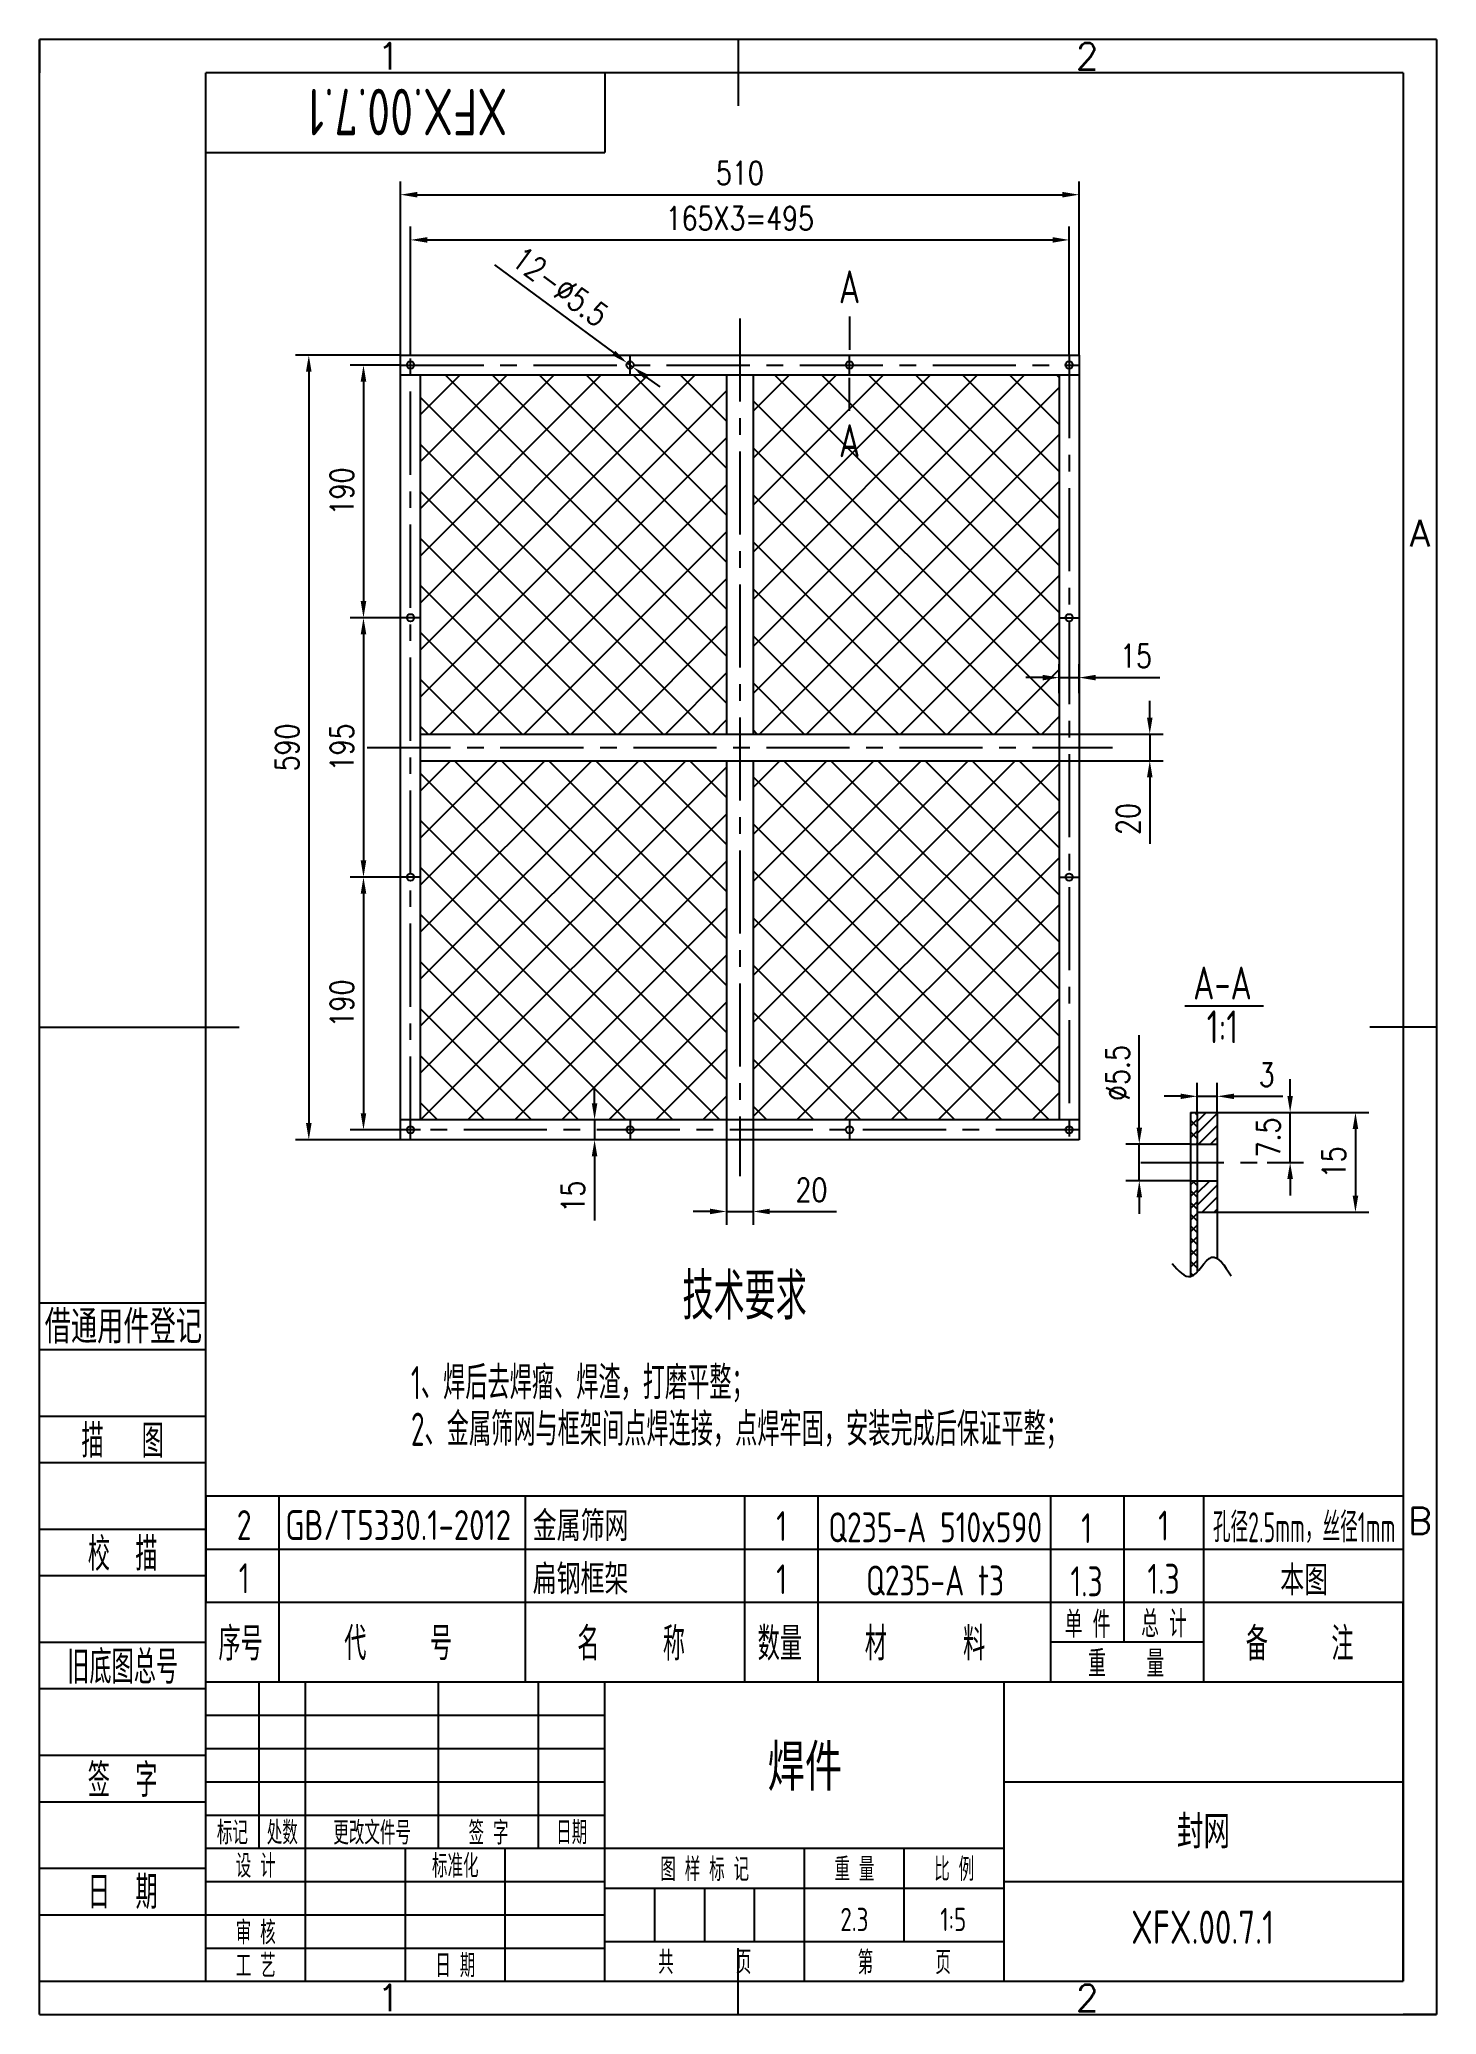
# Model space of a CAD drawing. Header units: millimetres. Extents: x -125 to 925, y -25 to 1460.
import ezdxf
from ezdxf.enums import TextEntityAlignment as Align

# ---------------------------------------------------------------- set-up
doc = ezdxf.new("R2010")
doc.units = ezdxf.units.MM
doc.header["$LTSCALE"] = 50
doc.linetypes.add('CENTER', pattern=[2, 1.25, -0.25, 0.25, -0.25])
for name, color, linetype in [('1轮廓实线层', 7, 'Continuous'), ('2细线层', 4, 'Continuous'), ('3中心线层', 1, 'CENTER'), ('5剖面线层', 2, 'Continuous'), ('6文字层', 3, 'Continuous'), ('7标注层', 4, 'Continuous'), ('8符号标注层', 31, 'Continuous'), ('图框层', 7, 'Continuous')]:
    doc.layers.add(name, color=color, linetype=linetype)
doc.styles.add('PC_TEXTSTYLE', font='isocp.shx', dxfattribs={"width": 0.8, "bigfont": 'hzfs.shx'})
doc.styles.add('TH_GBDIM', font='romans.shx', dxfattribs={"width": 0.8, "bigfont": 'gbcbig.shx'})
doc.dimstyles.new('TH_GBDIM', dxfattribs={"dimscale": 5, "dimtxt": 3.5, "dimasz": 2.5, "dimexe": 2, "dimexo": 0, "dimgap": 1.5, "dimtad": 1, "dimdec": 1, "dimdsep": 46, "dimtxsty": 'TH_GBDIM', "dimcen": 2.5, "dimclrd": 130, "dimclre": 130, "dimclrt": 3, "dimadec": 0, "dimazin": 2, "dimtfac": 0.714286, "dimtdec": 1, "dimtmove": 0, "dimatfit": 3, "dimfxl": 0, "dimtzin": 0, "dimlwd": -1, "dimlwe": -1, "dimarcsym": 0})

# ---------------------------------------------------------------- blocks, each defined once
blk = doc.blocks.new('*D10')
at = {"layer": '7标注层', "color": 130, "transparency": 16777216}
for p, q in [((146.4, 1222.7), (146.4, 1353.3)), ((656.4, 1222.7), (656.4, 1353.3)), ((158.9, 1343.3), (643.9, 1343.3))]:
    blk.add_line(p, q, dxfattribs=at)
for points in [[(158.9, 1345.4), (158.9, 1341.2), (146.4, 1343.3)], [(643.9, 1345.4), (643.9, 1341.2), (656.4, 1343.3)]]:
    blk.add_solid(points, dxfattribs=at)
at = {"layer": 'Defpoints', "color": 0, "transparency": 16777216}
for p in [(656.4, 1343.3), (146.4, 1222.7), (656.4, 1222.7)]:
    blk.add_point(p, dxfattribs=at)
at = {"layer": '7标注层', "color": 3, "transparency": 16777216, "insert": (401.4, 1359.6), "char_height": 17.5, "attachment_point": 5, "style": 'TH_GBDIM'}
blk.add_mtext('510', dxfattribs=at)
blk = doc.blocks.new('*D11')
at = {"layer": '7标注层', "color": 130, "transparency": 16777216}
for p, q in [((153.9, 1222.7), (153.9, 1319.3)), ((166.4, 1309.3), (636.4, 1309.3)), ((648.9, 1222.7), (648.9, 1319.3))]:
    blk.add_line(p, q, dxfattribs=at)
for points in [[(166.4, 1311.4), (166.4, 1307.2), (153.9, 1309.3)], [(636.4, 1311.4), (636.4, 1307.2), (648.9, 1309.3)]]:
    blk.add_solid(points, dxfattribs=at)
at = {"layer": 'Defpoints', "color": 0, "transparency": 16777216}
for p in [(648.9, 1309.3), (153.9, 1222.7), (648.9, 1222.7)]:
    blk.add_point(p, dxfattribs=at)
at = {"layer": '7标注层', "color": 3, "transparency": 16777216, "insert": (401.4, 1325.6), "char_height": 17.5, "attachment_point": 5, "style": 'TH_GBDIM'}
blk.add_mtext('165X3=495', dxfattribs=at)
blk = doc.blocks.new('*D12')
at = {"layer": '7标注层', "color": 130, "transparency": 16777216}
for p, q in [((146.4, 1222.7), (67.4, 1222.7)), ((77.4, 1210.2), (77.4, 645.2)), ((146.4, 632.7), (67.4, 632.7))]:
    blk.add_line(p, q, dxfattribs=at)
for points in [[(75.3, 1210.2), (79.5, 1210.2), (77.4, 1222.7)], [(75.3, 645.2), (79.5, 645.2), (77.4, 632.7)]]:
    blk.add_solid(points, dxfattribs=at)
at = {"layer": 'Defpoints', "color": 0, "transparency": 16777216}
for p in [(146.4, 1222.7), (77.4, 632.7), (146.4, 632.7)]:
    blk.add_point(p, dxfattribs=at)
at = {"layer": '7标注层', "color": 3, "transparency": 16777216, "insert": (61.2, 927.7), "char_height": 17.5, "attachment_point": 5, "rotation": 90, "style": 'TH_GBDIM'}
blk.add_mtext('590', dxfattribs=at)
blk = doc.blocks.new('*D13')
at = {"layer": '7标注层', "color": 130, "transparency": 16777216}
for p, q in [((146.4, 1215.2), (108.5, 1215.2)), ((118.5, 1202.7), (118.5, 1037.7)), ((146.4, 1025.2), (108.5, 1025.2))]:
    blk.add_line(p, q, dxfattribs=at)
for points in [[(116.4, 1202.7), (120.6, 1202.7), (118.5, 1215.2)], [(116.4, 1037.7), (120.6, 1037.7), (118.5, 1025.2)]]:
    blk.add_solid(points, dxfattribs=at)
at = {"layer": 'Defpoints', "color": 0, "transparency": 16777216}
for p in [(146.4, 1215.2), (118.5, 1025.2), (146.4, 1025.2)]:
    blk.add_point(p, dxfattribs=at)
at = {"layer": '7标注层', "color": 3, "transparency": 16777216, "insert": (102.3, 1120.2), "char_height": 17.5, "attachment_point": 5, "rotation": 90, "style": 'TH_GBDIM'}
blk.add_mtext('190', dxfattribs=at)
blk = doc.blocks.new('*D14')
at = {"layer": '7标注层', "color": 130, "transparency": 16777216}
for p, q in [((146.4, 1025.2), (108.5, 1025.2)), ((118.5, 1012.7), (118.5, 842.7)), ((146.4, 830.2), (108.5, 830.2))]:
    blk.add_line(p, q, dxfattribs=at)
for points in [[(116.4, 1012.7), (120.6, 1012.7), (118.5, 1025.2)], [(116.4, 842.7), (120.6, 842.7), (118.5, 830.2)]]:
    blk.add_solid(points, dxfattribs=at)
at = {"layer": 'Defpoints', "color": 0, "transparency": 16777216}
for p in [(146.4, 1025.2), (118.5, 830.2), (146.4, 830.2)]:
    blk.add_point(p, dxfattribs=at)
at = {"layer": '7标注层', "color": 3, "transparency": 16777216, "insert": (102.3, 927.7), "char_height": 17.5, "attachment_point": 5, "rotation": 90, "style": 'TH_GBDIM'}
blk.add_mtext('195', dxfattribs=at)
blk = doc.blocks.new('*D15')
at = {"layer": '7标注层', "color": 130, "transparency": 16777216}
for p, q in [((146.4, 830.2), (108.5, 830.2)), ((118.5, 817.7), (118.5, 652.7)), ((146.4, 640.2), (108.5, 640.2))]:
    blk.add_line(p, q, dxfattribs=at)
for points in [[(116.4, 817.7), (120.6, 817.7), (118.5, 830.2)], [(116.4, 652.7), (120.6, 652.7), (118.5, 640.2)]]:
    blk.add_solid(points, dxfattribs=at)
at = {"layer": 'Defpoints', "color": 0, "transparency": 16777216}
for p in [(146.4, 830.2), (118.5, 640.2), (146.4, 640.2)]:
    blk.add_point(p, dxfattribs=at)
at = {"layer": '7标注层', "color": 3, "transparency": 16777216, "insert": (102.3, 735.2), "char_height": 17.5, "attachment_point": 5, "rotation": 90, "style": 'TH_GBDIM'}
blk.add_mtext('190', dxfattribs=at)
blk = doc.blocks.new('*D18')
at = {"layer": '7标注层', "color": 130, "transparency": 16777216}
for p, q in [((216.9, 1290.5), (306.6, 1224.3)), ((321.1, 1213.6), (316.6, 1216.9)), ((331.1, 1206.2), (341.2, 1198.8))]:
    blk.add_line(p, q, dxfattribs=at)
for points in [[(307.8, 1226), (305.3, 1222.6), (316.6, 1216.9)], [(332.4, 1207.9), (329.9, 1204.5), (321.1, 1213.6)]]:
    blk.add_solid(points, dxfattribs=at)
at = {"layer": 'Defpoints', "color": 0, "transparency": 16777216}
for p in [(316.6, 1216.9), (321.1, 1213.6)]:
    blk.add_point(p, dxfattribs=at)
at = {"layer": '7标注层', "color": 3, "transparency": 16777216, "insert": (266.4, 1274.2), "char_height": 17.5, "attachment_point": 5, "rotation": 323.5619, "style": 'TH_GBDIM'}
blk.add_mtext('12-∅5.5', dxfattribs=at)
blk = doc.blocks.new('*D20')
at = {"layer": '7标注层', "color": 130, "transparency": 16777216}
for p, q in [((745.2, 653.2), (745.2, 675.4)), ((760.2, 653.2), (760.2, 675.4)), ((732.7, 665.4), (720.2, 665.4)), ((745.2, 665.4), (760.2, 665.4)), ((772.7, 665.4), (809.6, 665.4))]:
    blk.add_line(p, q, dxfattribs=at)
for points in [[(732.7, 667.4), (732.7, 663.3), (745.2, 665.4)], [(772.7, 667.4), (772.7, 663.3), (760.2, 665.4)]]:
    blk.add_solid(points, dxfattribs=at)
at = {"layer": 'Defpoints', "color": 0, "transparency": 16777216}
for p in [(760.2, 665.4), (745.2, 653.2), (760.2, 653.2)]:
    blk.add_point(p, dxfattribs=at)
at = {"layer": '7标注层', "color": 3, "transparency": 16777216, "insert": (797.4, 681.6), "char_height": 17.5, "attachment_point": 5, "style": 'TH_GBDIM'}
blk.add_mtext('3', dxfattribs=at)
blk = doc.blocks.new('*D21')
at = {"layer": '7标注层', "color": 130, "transparency": 16777216}
for p, q in [((760.2, 653.2), (874.1, 653.2)), ((864.1, 640.7), (864.1, 590.7)), ((760.2, 578.2), (874.1, 578.2))]:
    blk.add_line(p, q, dxfattribs=at)
for points in [[(862, 640.7), (866.2, 640.7), (864.1, 653.2)], [(862, 590.7), (866.2, 590.7), (864.1, 578.2)]]:
    blk.add_solid(points, dxfattribs=at)
at = {"layer": 'Defpoints', "color": 0, "transparency": 16777216}
for p in [(760.2, 653.2), (760.2, 578.2), (864.1, 578.2)]:
    blk.add_point(p, dxfattribs=at)
at = {"layer": '7标注层', "color": 3, "transparency": 16777216, "insert": (847.9, 615.7), "char_height": 17.5, "attachment_point": 5, "rotation": 90, "style": 'TH_GBDIM'}
blk.add_mtext('15', dxfattribs=at)
blk = doc.blocks.new('*D22')
at = {"layer": '7标注层', "color": 130, "transparency": 16777216}
for p, q in [((815, 665.7), (815, 678.2)), ((760.2, 653.2), (825, 653.2)), ((815, 615.7), (815, 653.2)), ((797.7, 615.7), (825, 615.7)), ((815, 603.2), (815, 590.7))]:
    blk.add_line(p, q, dxfattribs=at)
for points in [[(812.9, 665.7), (817.1, 665.7), (815, 653.2)], [(812.9, 603.2), (817.1, 603.2), (815, 615.7)]]:
    blk.add_solid(points, dxfattribs=at)
at = {"layer": 'Defpoints', "color": 0, "transparency": 16777216}
for p in [(760.2, 653.2), (815, 653.2), (797.7, 615.7)]:
    blk.add_point(p, dxfattribs=at)
at = {"layer": '7标注层', "color": 3, "transparency": 16777216, "insert": (798.7, 634.4), "char_height": 17.5, "attachment_point": 5, "rotation": 90, "style": 'TH_GBDIM'}
blk.add_mtext('7.5', dxfattribs=at)
blk = doc.blocks.new('*D23')
at = {"layer": '7标注层', "color": 130, "transparency": 16777216}
for p, q in [((701.6, 641.9), (701.6, 711.4)), ((740.2, 629.4), (691.6, 629.4)), ((701.6, 601.9), (701.6, 629.4)), ((740.2, 601.9), (691.6, 601.9)), ((701.6, 589.4), (701.6, 576.9))]:
    blk.add_line(p, q, dxfattribs=at)
for points in [[(699.6, 641.9), (703.7, 641.9), (701.6, 629.4)], [(699.6, 589.4), (703.7, 589.4), (701.6, 601.9)]]:
    blk.add_solid(points, dxfattribs=at)
at = {"layer": 'Defpoints', "color": 0, "transparency": 16777216}
for p in [(701.6, 629.4), (740.2, 629.4), (740.2, 601.9)]:
    blk.add_point(p, dxfattribs=at)
at = {"layer": '7标注层', "color": 3, "transparency": 16777216, "insert": (685.4, 682.9), "char_height": 17.5, "attachment_point": 5, "rotation": 90, "style": 'TH_GBDIM'}
blk.add_mtext('%%C5.5', dxfattribs=at)
blk = doc.blocks.new('*D24')
at = {"layer": '7标注层', "color": 130, "transparency": 16777216}
for p, q in [((628.9, 980.2), (616.4, 980.2)), ((641.4, 968.6), (641.4, 990.2)), ((641.4, 980.2), (656.4, 980.2)), ((656.4, 968.6), (656.4, 990.2)), ((668.9, 980.2), (717, 980.2))]:
    blk.add_line(p, q, dxfattribs=at)
for points in [[(628.9, 982.3), (628.9, 978.1), (641.4, 980.2)], [(668.9, 982.3), (668.9, 978.1), (656.4, 980.2)]]:
    blk.add_solid(points, dxfattribs=at)
at = {"layer": 'Defpoints', "color": 0, "transparency": 16777216}
for p in [(656.4, 980.2), (641.4, 968.6), (656.4, 968.6)]:
    blk.add_point(p, dxfattribs=at)
at = {"layer": '7标注层', "color": 3, "transparency": 16777216, "insert": (699.2, 996.5), "char_height": 17.5, "attachment_point": 5, "style": 'TH_GBDIM'}
blk.add_mtext('15', dxfattribs=at)
blk = doc.blocks.new('*D25')
at = {"layer": '7标注层', "color": 130, "transparency": 16777216}
for p, q in [((292.2, 660.2), (292.2, 672.7)), ((360.5, 647.7), (282.2, 647.7)), ((292.2, 647.7), (292.2, 632.7)), ((360.5, 632.7), (282.2, 632.7)), ((292.2, 620.2), (292.2, 572.1))]:
    blk.add_line(p, q, dxfattribs=at)
for points in [[(290.1, 660.2), (294.3, 660.2), (292.2, 647.7)], [(290.1, 620.2), (294.3, 620.2), (292.2, 632.7)]]:
    blk.add_solid(points, dxfattribs=at)
at = {"layer": 'Defpoints', "color": 0, "transparency": 16777216}
for p in [(292.2, 647.7), (360.5, 647.7), (360.5, 632.7)]:
    blk.add_point(p, dxfattribs=at)
at = {"layer": '7标注层', "color": 3, "transparency": 16777216, "insert": (276, 589.9), "char_height": 17.5, "attachment_point": 5, "rotation": 90, "style": 'TH_GBDIM'}
blk.add_mtext('15', dxfattribs=at)
blk = doc.blocks.new('*D26')
at = {"layer": '7标注层', "color": 130, "transparency": 16777216}
for p, q in [((391.4, 647.7), (391.4, 568.8)), ((411.4, 647.7), (411.4, 568.8)), ((378.9, 578.8), (366.4, 578.8)), ((391.4, 578.8), (411.4, 578.8)), ((423.9, 578.8), (474, 578.8))]:
    blk.add_line(p, q, dxfattribs=at)
for points in [[(378.9, 580.9), (378.9, 576.7), (391.4, 578.8)], [(423.9, 580.9), (423.9, 576.7), (411.4, 578.8)]]:
    blk.add_solid(points, dxfattribs=at)
at = {"layer": 'Defpoints', "color": 0, "transparency": 16777216}
for p in [(391.4, 647.7), (411.4, 647.7), (411.4, 578.8)]:
    blk.add_point(p, dxfattribs=at)
at = {"layer": '7标注层', "color": 3, "transparency": 16777216, "insert": (455.2, 595), "char_height": 17.5, "attachment_point": 5, "style": 'TH_GBDIM'}
blk.add_mtext('20', dxfattribs=at)
blk = doc.blocks.new('*D27')
at = {"layer": '7标注层', "color": 130, "transparency": 16777216}
for p, q in [((709.5, 950.2), (709.5, 962.7)), ((641.4, 937.7), (719.5, 937.7)), ((709.5, 937.7), (709.5, 917.7)), ((641.4, 917.7), (719.5, 917.7)), ((709.5, 905.2), (709.5, 855.1))]:
    blk.add_line(p, q, dxfattribs=at)
for points in [[(707.4, 950.2), (711.6, 950.2), (709.5, 937.7)], [(707.4, 905.2), (711.6, 905.2), (709.5, 917.7)]]:
    blk.add_solid(points, dxfattribs=at)
at = {"layer": 'Defpoints', "color": 0, "transparency": 16777216}
for p in [(641.4, 937.7), (641.4, 917.7), (709.5, 917.7)]:
    blk.add_point(p, dxfattribs=at)
at = {"layer": '7标注层', "color": 3, "transparency": 16777216, "insert": (693.2, 873.9), "char_height": 17.5, "attachment_point": 5, "rotation": 90, "style": 'TH_GBDIM'}
blk.add_mtext('20', dxfattribs=at)
blk = doc.blocks.new('PC_TITLE_BLOCK')
at = {"layer": '1轮廓实线层'}
for p, q in [((0, 45), (-180, 45)), ((-180, 0), (-180, 45)), ((-172, 20), (-172, 45)), ((-165, 20), (-165, 45)), ((-145, 20), (-145, 45)), ((-130, 20), (-130, 45)), ((-120, 0), (-120, 45)), ((-60, 30), (0, 30)), ((-180, 20), (-60, 20)), ((-165, 0), (-165, 20)), ((-150, 0), (-150, 20)), ((-135, 0), (-135, 20)), ((-60, 15), (0, 15)), ((-180, 0), (0, 0))]:
    blk.add_line(p, q, dxfattribs=at)
at = {"layer": '1轮廓实线层', "color": 7}
for p, q in [((-60, 0), (-60, 45)), ((-180, 25), (-120, 25))]:
    blk.add_line(p, q, dxfattribs=at)
at = {"layer": '2细线层'}
for p, q in [((-180, 40), (-120, 40)), ((-180, 35), (-120, 35)), ((-180, 30), (-120, 30)), ((-90, 0), (-90, 20)), ((-75, 6), (-75, 20)), ((-180, 15), (-120, 15)), ((-120, 14), (-60, 14)), ((-112.5, 6), (-112.5, 14)), ((-105, 6), (-105, 14)), ((-97.5, 6), (-97.5, 14)), ((-180, 10), (-120, 10)), ((-120, 6), (-60, 6)), ((-180, 5), (-120, 5))]:
    blk.add_line(p, q, dxfattribs=at)
at = {"layer": '图框层'}
blk.add_line((0, 0), (0, 45), dxfattribs=at)
at = {"layer": '6文字层', "style": 'PC_TEXTSTYLE', "width": 0.667}
for s, p in [('标记', (-176, 22.5)), ('处数', (-168.5, 22.5)), (' 更改文件号 ', (-155, 22.5)), (' 签 字 ', (-137.5, 22.5)), (' 日期 ', (-125, 22.5)), (' 设 计 ', (-172.5, 17.51)), (' 标准化 ', (-142.5, 17.51)), (' 图 样 标 记 ', (-105, 17)), (' 重 量 ', (-82.5, 17)), (' 比 例 ', (-67.5, 17)), (' 审 核 ', (-172.5, 7.5)), (' 工 艺 ', (-172.5, 2.5)), (' 日 期 ', (-142.5, 2.5)), ('共       页', (-105, 3)), ('第       页', (-75, 3))]:
    blk.add_text(s, height=3.5, dxfattribs=at).set_placement(p, align=Align.MIDDLE)
at = {"layer": '6文字层', "style": 'PC_TEXTSTYLE', "flags": 8}
for tag, height, width, p, p2 in [('企业名称', 5, 1.98445, (-54.29, 34.82), (-5.27, 34.82)), ('产品名称或材料标记', 7, 0.600652, (-113.46, 28.64), (-66.42, 28.64)), ('图样名称', 5, 2.004495, (-54.79, 19.98), (-5.27, 19.98)), ('标准化', 3.5, 1.023147, (-133.83, 15.37), (-120.75, 15.37)), ('审核', 3.5, 1.579393, (-163.99, 5.37), (-150.63, 5.37)), ('重量', 3.5, 1.408247, (-88.46, 7.54), (-76.55, 7.54)), ('比例', 3.5, 1.385287, (-73.35, 7.54), (-61.93, 7.54)), ('图样代号', 5, 2.006536, (-54.79, 5.63), (-5.52, 5.63)), ('工艺', 3.5, 1.621807, (-164.21, 0.37), (-150.89, 0.37)), ('日期', 3.5, 1.560088, (-133.83, 0.37), (-120.75, 0.37)), ('共几页', 3.5, 0.557144, (-108.07, 0.63), (-101.05, 0.63))]:
    blk.add_attdef(tag, text='', height=height, dxfattribs=dict(at, width=width)).set_placement(p, p2, align=Align.FIT)
at = {"layer": '6文字层', "style": 'PC_TEXTSTYLE', "width": 9.905045, "flags": 8}
blk.add_attdef('设计', text='', height=3.5, rotation=358.4644, dxfattribs=at).set_placement((-164.23, 15.37), (-150.37, 15), align=Align.FIT)
at = {"layer": '6文字层', "color": 3, "style": 'PC_TEXTSTYLE', "width": 0.56476, "flags": 8}
blk.add_attdef('第几页', text='', height=3.5, dxfattribs=at).set_placement((-78.29, 0.75), (-71.16, 0.75), align=Align.FIT)
at = {"layer": '6文字层', "ltscale": 10, "style": 'PC_TEXTSTYLE', "flags": 1}
blk.add_attdef('图纸张数', (-58.68, -0.49), '', height=2.5, dxfattribs=at)
blk = doc.blocks.new('PC_FJL_BLOCK')
at = {"layer": '2细线层'}
for p, q in [((-25, 102), (0, 102)), ((-25, 95), (0, 95)), ((-25, 85), (0, 85)), ((-25, 78), (0, 78)), ((-25, 68), (0, 68)), ((-25, 61), (0, 61)), ((-25, 51), (0, 51)), ((-25, 44), (0, 44)), ((-25, 34), (0, 34)), ((-25, 27), (0, 27)), ((-25, 17), (0, 17)), ((-25, 10), (0, 10)), ((-25, 0), (0, 0))]:
    blk.add_line(p, q, dxfattribs=at)
at = {"layer": '6文字层', "color": 3, "style": 'PC_TEXTSTYLE', "width": 0.715685}
blk.add_text('借通用件登记', height=5, dxfattribs=at).set_placement((-24.22, 95.91), (-0.56, 95.91), align=Align.FIT)
at = {"layer": '6文字层', "color": 3, "style": 'PC_TEXTSTYLE'}
for s, width, p in [('描   图', 0.6667, (-12.5, 81.5)), ('校  描', 0.667, (-12.5, 64.5)), ('旧底图总号', 0.667, (-12.5, 47.5)), ('签  字', 0.667, (-12.5, 30.5)), ('日  期', 0.667, (-12.49, 13.6))]:
    blk.add_text(s, height=5, dxfattribs=dict(at, width=width)).set_placement(p, align=Align.MIDDLE)
at = {"layer": '6文字层', "style": 'PC_TEXTSTYLE'}
for tag, width, p, p2 in [('借通用件登记', 0.671328, (-23.44, 86.36), (-1.25, 86.36)), ('描图', 2.120922, (-23.44, 69.36), (-1.25, 69.36)), ('校图', 2.149976, (-23.75, 52.06), (-1.25, 52.06)), ('旧底图总号', 0.761452, (-22.84, 35.67), (-1.86, 35.67)), ('签字', 2.026939, (-23.14, 18.37), (-1.56, 18.37)), ('日期', 1.89999, (-22.84, 1.37), (-2.17, 1.37))]:
    blk.add_attdef(tag, text='', height=5, dxfattribs=dict(at, width=width)).set_placement(p, p2, align=Align.FIT)
blk = doc.blocks.new('PC_TYDH_BLOCK')
at = {"layer": '2细线层', "linetype": 'Continuous'}
for p in [(60, 0), (0, -12)]:
    blk.add_line(p, (60, -12), dxfattribs=at)
at = {"layer": '6文字层', "style": 'PC_TEXTSTYLE', "width": 1.815486}
blk.add_attdef('图样代号', text='', height=7, rotation=180, dxfattribs=at).set_placement((58.24, -2.4), (2.35, -2.4), align=Align.FIT)
blk = doc.blocks.new('PC_MXBTITLERECORD')
at = {"layer": '1轮廓实线层'}
for p, q in [((-180, 0), (-180, 12)), ((0, 0), (0, 12))]:
    blk.add_line(p, q, dxfattribs=at)
at = {"layer": '2细线层'}
for p, q in [((-169, 12), (-169, 0)), ((-132, 12), (-132, 0)), ((-99, 12), (-99, 0)), ((-88, 12), (-88, 0)), ((-53, 12), (-53, 0)), ((-42, 12), (-42, 6)), ((-30, 12), (-30, 0)), ((-30, 6), (-53, 6))]:
    blk.add_line(p, q, dxfattribs=at)
at = {"style": 'PC_TEXTSTYLE', "flags": 1}
blk.add_attdef('Fo oFShowMe', (-53, 6), '', height=0.00000005, dxfattribs=at)
at = {"layer": '6文字层', "style": 'PC_TEXTSTYLE', "width": 0.667}
for s, height, p in [('单 件', 4, (-47.45, 8.84)), ('总 计', 4, (-35.96, 8.94)), ('序号', 5, (-174.77, 6)), ('代     号', 5, (-151.09, 6)), ('名     称', 5, (-116.06, 6)), ('数量', 5, (-93.71, 6)), ('材      料', 5, (-71.89, 6)), ('备     注', 5, (-15.57, 6)), ('重    量', 4, (-41.65, 2.94))]:
    blk.add_text(s, height=height, dxfattribs=at).set_placement(p, align=Align.MIDDLE)
blk = doc.blocks.new('PC_MXB_BLOCK')
at = {"layer": '1轮廓实线层'}
for p, q in [((-180, 8), (-180, 0)), ((0, 8), (0, 0))]:
    blk.add_line(p, q, dxfattribs=at)
at = {"layer": '2细线层'}
for p, q in [((-180, 8), (0, 8)), ((-169, 8), (-169, 0)), ((-132, 8), (-132, 0)), ((-99, 8), (-99, 0)), ((-88, 8), (-88, 0)), ((-53, 8), (-53, 0)), ((-42, 8), (-42, 0)), ((-30, 8), (-30, 0)), ((-180, 0), (0, 0))]:
    blk.add_line(p, q, dxfattribs=at)
at = {"layer": '6文字层', "style": 'PC_TEXTSTYLE'}
for tag, width, p, p2 in [('序号', 0.769182, (-178.38, 1.35), (-170.09, 1.35)), ('代号', 3.14773, (-168.05, 1.35), (-134.11, 1.35)), ('名称', 2.802424, (-130.87, 1.2), (-100.28, 1.2)), ('数量', 0.817449, (-97.88, 1.2), (-89, 1.2)), ('材料', 2.943328, (-86.43, 1.01), (-54.3, 1.01)), ('总重', 0.958888, (-41.2, 1.27), (-30.86, 1.27)), ('备注', 2.494074, (-28.61, 1.02), (-1.16, 1.02)), ('单重', 0.854038, (-52.21, 0.89), (-43, 0.89))]:
    blk.add_attdef(tag, text='', height=4.5, dxfattribs=dict(at, width=width)).set_placement(p, p2, align=Align.FIT)

msp = doc.modelspace()

# ---------------------------------------------------------------- hatches: boundary and pattern name
at = {"layer": '5剖面线层'}
h = msp.add_hatch(dxfattribs=at)
h.set_pattern_fill('多孔材料', color=256, scale=20)
h.set_pattern_definition([(45, (-26.648, 0), (-17.67767, 17.67767), []), (135, (-26.648, 0), (-17.67767, -17.67767), [])])
h.paths.add_polyline_path([(391.36, 1207.75), (161.36, 1207.75), (161.36, 937.75), (391.36, 937.75)])
h.paths.add_polyline_path([(411.36, 937.75), (641.36, 937.75), (641.36, 1207.75), (411.36, 1207.75)])
h.paths.add_polyline_path([(411.36, 647.75), (641.36, 647.75), (641.36, 917.75), (411.36, 917.75)])
h.paths.add_polyline_path([(161.36, 647.75), (391.36, 647.75), (391.36, 917.75), (161.36, 917.75)])
h = msp.add_hatch(dxfattribs=at)
h.set_pattern_fill('多孔材料', color=256, scale=5)
h.set_pattern_definition([(45, (0, 0), (-4.419417, 4.419417), []), (135, (0, 0), (-4.419417, -4.419417), [])])
h.paths.add_polyline_path([(740.23, 629.42), (745.23, 629.42), (745.23, 653.17), (740.23, 653.17)])
edge = h.paths.add_edge_path()
edge.add_spline(control_points=[(740.23, 529.92), (741.93, 530.32), (743.59, 531.7), (745.23, 533.45)], knot_values=[16.9691261, 16.9691261, 16.9691261, 16.9691261, 23.5270227, 23.5270227, 23.5270227, 23.5270227], degree=3, periodic=0)
edge.add_line((745.23, 533.45), (745.23, 601.92))
edge.add_line((745.23, 601.92), (740.23, 601.92))
edge.add_line((740.23, 601.92), (740.23, 529.92))
h = msp.add_hatch(dxfattribs=at)
h.set_pattern_fill('ANSI31', color=256, scale=2)
h.paths.add_polyline_path([(760.23, 653.17), (745.23, 653.17), (745.23, 629.42), (760.23, 629.42)])
h.paths.add_polyline_path([(760.23, 601.92), (745.23, 601.92), (745.23, 578.17), (760.23, 578.17)])

# ---------------------------------------------------------------- linework, layer by layer
at = {"layer": '1轮廓实线层'}
for p, q in [((400, 1460), (400, 1410)), ((146.36, 632.75), (146.36, 1222.75)), ((146.36, 1222.75), (656.36, 1222.75)), ((656.36, 1222.75), (656.36, 632.75)), ((146.36, 1207.75), (656.36, 1207.75)), ((161.36, 647.75), (161.36, 1207.75)), ((391.36, 1207.75), (391.36, 937.75)), ((411.36, 1207.75), (411.36, 937.75)), ((641.36, 1207.75), (641.36, 647.75)), ((161.36, 937.75), (641.36, 937.75)), ((161.36, 917.75), (641.36, 917.75)), ((391.36, 917.75), (391.36, 647.75)), ((411.36, 917.75), (411.36, 647.75)), ((-125, 717.5), (25, 717.5)), ((925, 717.5), (875, 717.5)), ((656.36, 647.75), (146.36, 647.75)), ((740.23, 653.17), (760.23, 653.17)), ((740.23, 653.17), (740.23, 529.92)), ((745.23, 653.17), (745.23, 533.45)), ((760.23, 653.17), (760.23, 543.47)), ((656.36, 632.75), (146.36, 632.75)), ((740.23, 629.42), (760.23, 629.42)), ((740.23, 601.92), (760.23, 601.92)), ((745.23, 578.17), (760.23, 578.17)), ((400, -25), (400, 25))]:
    msp.add_line(p, q, dxfattribs=at)
for centre in [(153.86, 1215.25), (318.86, 1215.25), (483.86, 1215.25), (648.86, 1215.25), (153.86, 1025.25), (648.86, 1025.25), (153.86, 830.25), (648.86, 830.25), (153.86, 640.25), (153.86, 640.25), (318.86, 640.25), (483.86, 640.25), (648.86, 640.25)]:
    msp.add_circle(centre, 2.75, dxfattribs=at)
at = {"layer": '2细线层'}
for p, q in [((-125, -25), (-125, 1460)), ((925, 1460), (-125, 1460)), ((-125, 1460), (-125, 1435)), ((400, 1460), (400, 1435)), ((925, 1460), (925, -25)), ((735.76, 733.54), (794.91, 733.54)), ((925, 717.5), (900, 717.5)), ((-125, -25), (-125, 0)), ((400, -25), (400, 0)), ((-125, -25), (925, -25)), ((925, -25), (900, -25))]:
    msp.add_line(p, q, dxfattribs=at)
msp.add_spline([(726.41, 539.77), (740.23, 529.92), (756.01, 544.32), (770.6, 530.45)], degree=3, dxfattribs=at)
at = {"layer": '3中心线层'}
for p, q in [((401.36, 1250.25), (401.36, 605.25)), ((153.86, 632.75), (153.86, 1222.75)), ((318.86, 1207.75), (318.86, 1222.75)), ((483.86, 1207.75), (483.86, 1222.75)), ((648.86, 1222.75), (648.86, 632.75)), ((146.36, 1215.25), (656.36, 1215.25)), ((161.36, 1025.25), (146.36, 1025.25)), ((641.36, 1025.25), (656.36, 1025.25)), ((121.36, 927.75), (681.36, 927.75)), ((161.36, 830.25), (146.36, 830.25)), ((641.36, 830.25), (656.36, 830.25)), ((656.36, 640.25), (146.36, 640.25)), ((161.36, 640.25), (146.36, 640.25)), ((318.86, 647.75), (318.86, 632.75)), ((483.86, 647.75), (483.86, 632.75)), ((702.73, 615.67), (797.73, 615.67))]:
    msp.add_line(p, q, dxfattribs=at)
at = {"layer": '8符号标注层', "color": 7}
for p, q in [((483.86, 1251.63), (483.86, 1226.63)), ((483.86, 1180.69), (483.86, 1205.69))]:
    msp.add_line(p, q, dxfattribs=at)
at = {"layer": '图框层'}
for p, q in [((0, 0), (0, 1435)), ((900, 1435), (0, 1435)), ((900, 1435), (900, 0)), ((0, 0), (900, 0))]:
    msp.add_line(p, q, dxfattribs=at)

# ---------------------------------------------------------------- block references
ref = msp.add_blockref('PC_TYDH_BLOCK', (0, 1435), dxfattribs=dict(at, xscale=5, yscale=5, zscale=5))
ref.add_attrib('图样代号', 'XFX.00.7.1', dxfattribs={"layer": '6文字层', "height": 35, "rotation": 180, "style": 'PC_TEXTSTYLE', "width": 0.8}).set_placement((151.46, 1422.98), align=Align.CENTER)
at = {"layer": '图框层', "xscale": 5, "yscale": 5, "zscale": 5}
for name, p in [('PC_FJL_BLOCK', (0, 0)), ('PC_MXBTITLERECORD', (900, 225))]:
    msp.add_blockref(name, p, dxfattribs=at)
at = {"layer": '图框层'}
ref = msp.add_blockref('PC_MXB_BLOCK', (900, 325), dxfattribs=dict(at, xscale=5, yscale=5, zscale=5))
ref.add_attrib('材料', 'Q235-A 510x590', dxfattribs={"layer": '6文字层', "height": 22.5, "style": 'PC_TEXTSTYLE', "width": 0.747292}).set_placement((467.83, 330.05), (628.48, 330.05), align=Align.FIT)
ref.add_attrib('代号', 'GB/T5330.1-2012', dxfattribs={"layer": '6文字层', "height": 22.5, "style": 'PC_TEXTSTYLE', "width": 0.765694}).set_placement((59.77, 331.74), (229.46, 331.74), align=Align.FIT)
ref.add_attrib('序号', '2', dxfattribs={"layer": '6文字层', "height": 22.5, "style": 'PC_TEXTSTYLE', "width": 0.8}).set_placement((28.82, 331.74), align=Align.CENTER)
ref.add_attrib('名称', '金属筛网', (245.67, 330.98), dxfattribs={"layer": '6文字层', "height": 22.5, "style": 'PC_TEXTSTYLE', "width": 0.8})
ref.add_attrib('数量', '1', dxfattribs={"layer": '6文字层', "height": 22.5, "style": 'PC_TEXTSTYLE', "width": 0.8}).set_placement((432.8, 330.98), align=Align.CENTER)
ref.add_attrib('备注', '孔径2.5mm，丝径1mm', dxfattribs={"layer": '6文字层', "height": 22.5, "style": 'PC_TEXTSTYLE', "width": 0.545463}).set_placement((756.96, 330.12), (894.19, 330.12), align=Align.FIT)
ref.add_attrib('单重', '1', dxfattribs={"layer": '6文字层', "height": 22.5, "style": 'PC_TEXTSTYLE', "width": 0.8}).set_placement((661.98, 329.44), align=Align.CENTER)
ref.add_attrib('总重', '1', dxfattribs={"layer": '6文字层', "height": 22.5, "style": 'PC_TEXTSTYLE', "width": 0.8}).set_placement((719.87, 331.33), align=Align.CENTER)
ref = msp.add_blockref('PC_MXB_BLOCK', (900, 285), dxfattribs=dict(at, xscale=5, yscale=5, zscale=5))
ref.add_attrib('材料', 'Q235-A t3', dxfattribs={"layer": '6文字层', "height": 22.5, "style": 'PC_TEXTSTYLE', "width": 0.8}).set_placement((548.16, 290.05), align=Align.CENTER)
ref.add_attrib('序号', '1', dxfattribs={"layer": '6文字层', "height": 22.5, "style": 'PC_TEXTSTYLE', "width": 0.8}).set_placement((28.82, 291.74), align=Align.CENTER)
ref.add_attrib('名称', '扁钢框架', (245.67, 290.98), dxfattribs={"layer": '6文字层', "height": 22.5, "style": 'PC_TEXTSTYLE', "width": 0.8})
ref.add_attrib('数量', '1', dxfattribs={"layer": '6文字层', "height": 22.5, "style": 'PC_TEXTSTYLE', "width": 0.8}).set_placement((432.8, 290.98), align=Align.CENTER)
ref.add_attrib('备注', '本图', dxfattribs={"layer": '6文字层', "height": 22.5, "style": 'PC_TEXTSTYLE', "width": 0.8}).set_placement((825.57, 290.12), align=Align.CENTER)
ref.add_attrib('单重', '1.3', dxfattribs={"layer": '6文字层', "height": 22.5, "style": 'PC_TEXTSTYLE', "width": 0.8}).set_placement((661.98, 289.44), align=Align.CENTER)
ref.add_attrib('总重', '1.3', dxfattribs={"layer": '6文字层', "height": 22.5, "style": 'PC_TEXTSTYLE', "width": 0.8}).set_placement((719.87, 291.33), align=Align.CENTER)
ref = msp.add_blockref('PC_TITLE_BLOCK', (900, 0), dxfattribs=dict(at, xscale=5, yscale=5, zscale=5))
ref.add_attrib('重量', '2.3', dxfattribs={"layer": '6文字层', "height": 17.5, "style": 'PC_TEXTSTYLE', "width": 0.8}).set_placement((487.49, 37.71), align=Align.CENTER)
ref.add_attrib('产品名称或材料标记', '焊件', dxfattribs={"layer": '6文字层', "height": 35, "style": 'PC_TEXTSTYLE', "width": 0.8}).set_placement((450.29, 143.18), align=Align.CENTER)
ref.add_attrib('图样名称', '封网', dxfattribs={"layer": '6文字层', "height": 25, "style": 'PC_TEXTSTYLE', "width": 0.8}).set_placement((749.87, 99.89), align=Align.CENTER)
ref.add_attrib('图样代号', 'XFX.00.7.1', dxfattribs={"layer": '6文字层', "height": 25, "style": 'PC_TEXTSTYLE', "width": 0.8}).set_placement((749.25, 28.15), align=Align.CENTER)
ref.add_attrib('比例', '1:5', dxfattribs={"layer": '6文字层', "height": 17.5, "style": 'PC_TEXTSTYLE', "width": 0.8}).set_placement((561.79, 37.71), align=Align.CENTER)

# ---------------------------------------------------------------- texts
at = {"layer": '6文字层', "style": 'TH_GBDIM'}
for s, p in [('1', (137.5, 1447.5)), ('2', (662.5, 1447.5)), ('A', (912.5, 1088.75)), ('B', (912.5, 346.25)), ('1', (137.5, -12.5)), ('2', (662.5, -12.5))]:
    msp.add_text(s, height=20, dxfattribs=at).set_placement(p, align=Align.MIDDLE)
at = {"layer": '6文字层', "style": 'PC_TEXTSTYLE', "width": 0.667}
msp.add_text('技术要求', height=35, dxfattribs=at).set_placement((404.97, 532.56), align=Align.TOP_CENTER)
for s, p in [('1、焊后去焊瘤、焊渣，打磨平整；', (154.18, 462.56)), ('2、金属筛网与框架间点焊连接，点焊牢固，安装完成后保证平整；', (154.18, 427.56))]:
    msp.add_text(s, height=25, dxfattribs=at).set_placement(p, align=Align.TOP_LEFT)
at = {"layer": '6文字层', "style": 'PC_TEXTSTYLE'}
for s, insert, char_height, attachment_point in [('A', (483.86, 1261.63), 24.75, 8), ('A', (483.86, 1170.69), 24.75, 2), ('A-A', (764.16, 738.15), 24.745, 8), ('1:1', (764.16, 705.23), 24.745, 8)]:
    msp.add_mtext(s, dxfattribs=dict(at, insert=insert, char_height=char_height, attachment_point=attachment_point))

# ---------------------------------------------------------------- dimensions: what is measured, and where the dimension line sits
at = {"layer": '7标注层'}
dim = msp.add_linear_dim(base=(656.36, 1343.31), p1=(146.36, 1222.75), p2=(656.36, 1222.75), dimstyle='TH_GBDIM', dxfattribs=at)
dim.commit()
dim.dimension.update_dxf_attribs({"geometry": '*D10', "text_midpoint": (401.36, 1343.31), "dimtype": 160})
dim = msp.add_linear_dim(base=(648.86, 1309.31), p1=(153.86, 1222.75), p2=(648.86, 1222.75), text='165X3=<>', dimstyle='TH_GBDIM', dxfattribs=at)
dim.commit()
dim.dimension.update_dxf_attribs({"geometry": '*D11', "text_midpoint": (401.36, 1309.31), "dimtype": 160})
dim = msp.add_diameter_dim_2p(p1=(321.07, 1213.61), p2=(316.64, 1216.88), text='12-<>', dimstyle='TH_GBDIM', dxfattribs=at)
dim.commit()
dim.dimension.update_dxf_attribs({"geometry": '*D18', "text_midpoint": (266.36, 1274.2)})
for base, p1, p2, picture, middle in [((77.4, 632.75), (146.36, 1222.75), (146.36, 632.75), '*D12', (61.15, 927.75)), ((118.52, 1025.25), (146.36, 1215.25), (146.36, 1025.25), '*D13', (102.27, 1120.25)), ((709.5, 917.75), (641.36, 937.75), (641.36, 917.75), '*D27', (693.25, 873.91)), ((118.52, 640.25), (146.36, 830.25), (146.36, 640.25), '*D15', (102.27, 735.25))]:
    dim = msp.add_linear_dim(base=base, p1=p1, p2=p2, angle=90, dimstyle='TH_GBDIM', dxfattribs=at)
    dim.commit()
    dim.dimension.update_dxf_attribs({"geometry": picture, "text_midpoint": middle})
for base, p1, p2, picture, middle in [((118.52, 830.25), (146.36, 1025.25), (146.36, 830.25), '*D14', (118.52, 927.75)), ((292.21, 647.75), (360.49, 632.75), (360.49, 647.75), '*D25', (292.21, 589.91))]:
    dim = msp.add_linear_dim(base=base, p1=p1, p2=p2, angle=90, dimstyle='TH_GBDIM', dxfattribs=at)
    dim.commit()
    dim.dimension.update_dxf_attribs({"geometry": picture, "text_midpoint": middle, "dimtype": 160})
for base, p1, p2, picture, middle in [((656.36, 980.22), (641.36, 968.63), (656.36, 968.63), '*D24', (699.19, 996.47)), ((411.36, 578.79), (391.36, 647.75), (411.36, 647.75), '*D26', (455.19, 595.04))]:
    dim = msp.add_linear_dim(base=base, p1=p1, p2=p2, dimstyle='TH_GBDIM', dxfattribs=at)
    dim.commit()
    dim.dimension.update_dxf_attribs({"geometry": picture, "text_midpoint": middle})
dim = msp.add_linear_dim(base=(701.63, 629.42), p1=(740.23, 601.92), p2=(740.23, 629.42), angle=90, text='%%C<>', dimstyle='TH_GBDIM', override={"dimlfac": 0.2}, dxfattribs=at)
dim.commit()
dim.dimension.update_dxf_attribs({"geometry": '*D23', "text_midpoint": (685.38, 682.92)})
dim = msp.add_linear_dim(base=(760.23, 665.35), p1=(745.23, 653.17), p2=(760.23, 653.17), dimstyle='TH_GBDIM', override={"dimlfac": 0.2}, dxfattribs=at)
dim.commit()
dim.dimension.update_dxf_attribs({"geometry": '*D20', "text_midpoint": (797.39, 681.6)})
for base, p1, p2, picture, middle in [((814.98, 653.17), (797.73, 615.67), (760.23, 653.17), '*D22', (814.98, 634.42)), ((864.13, 578.17), (760.23, 653.17), (760.23, 578.17), '*D21', (864.13, 615.67))]:
    dim = msp.add_linear_dim(base=base, p1=p1, p2=p2, angle=90, dimstyle='TH_GBDIM', override={"dimlfac": 0.2}, dxfattribs=at)
    dim.commit()
    dim.dimension.update_dxf_attribs({"geometry": picture, "text_midpoint": middle, "dimtype": 160})

doc.saveas('drawing.dxf')
